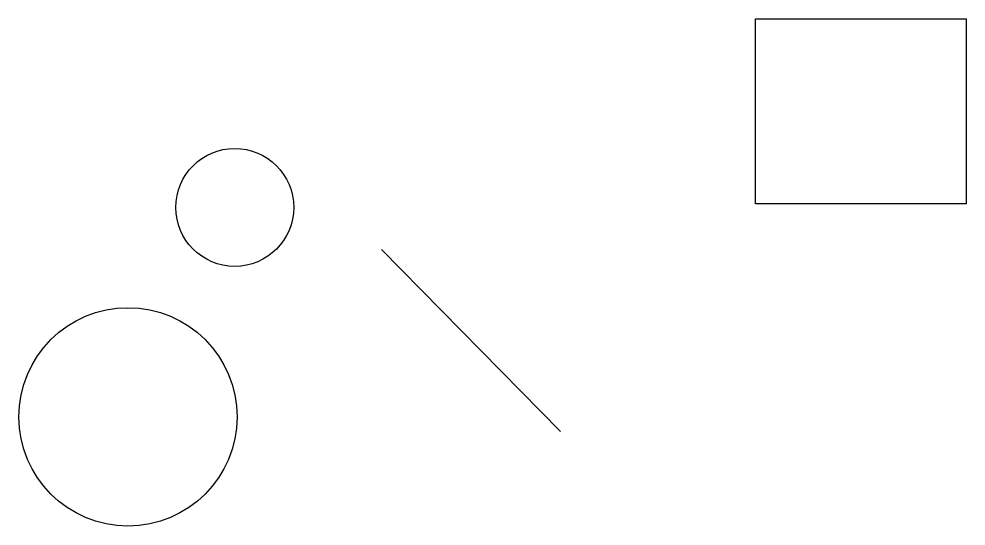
# Model space of a CAD drawing. Header units: inches. Extents: x 8.1 to 45.1, y 6.1 to 25.9.
import ezdxf

# ---------------------------------------------------------------- set-up
doc = ezdxf.new("R2010")
doc.units = ezdxf.units.IN
doc.header["$MEASUREMENT"] = 0
doc.layers.add('Layer1', color=7, linetype='Continuous')

msp = doc.modelspace()

# ---------------------------------------------------------------- linework, layer by layer
msp.add_lwpolyline([(36.838, 25.874), (45.062, 25.874), (45.062, 18.656), (36.838, 18.656)], close=True)
at = {"layer": 'Layer1'}
msp.add_line((22.237, 16.883), (29.223, 9.78), dxfattribs=at)
for centre, radius in [((16.502, 18.522), 2.301), ((12.331, 10.351), 4.259)]:
    msp.add_circle(centre, radius, dxfattribs=at)

doc.saveas('drawing.dxf')
